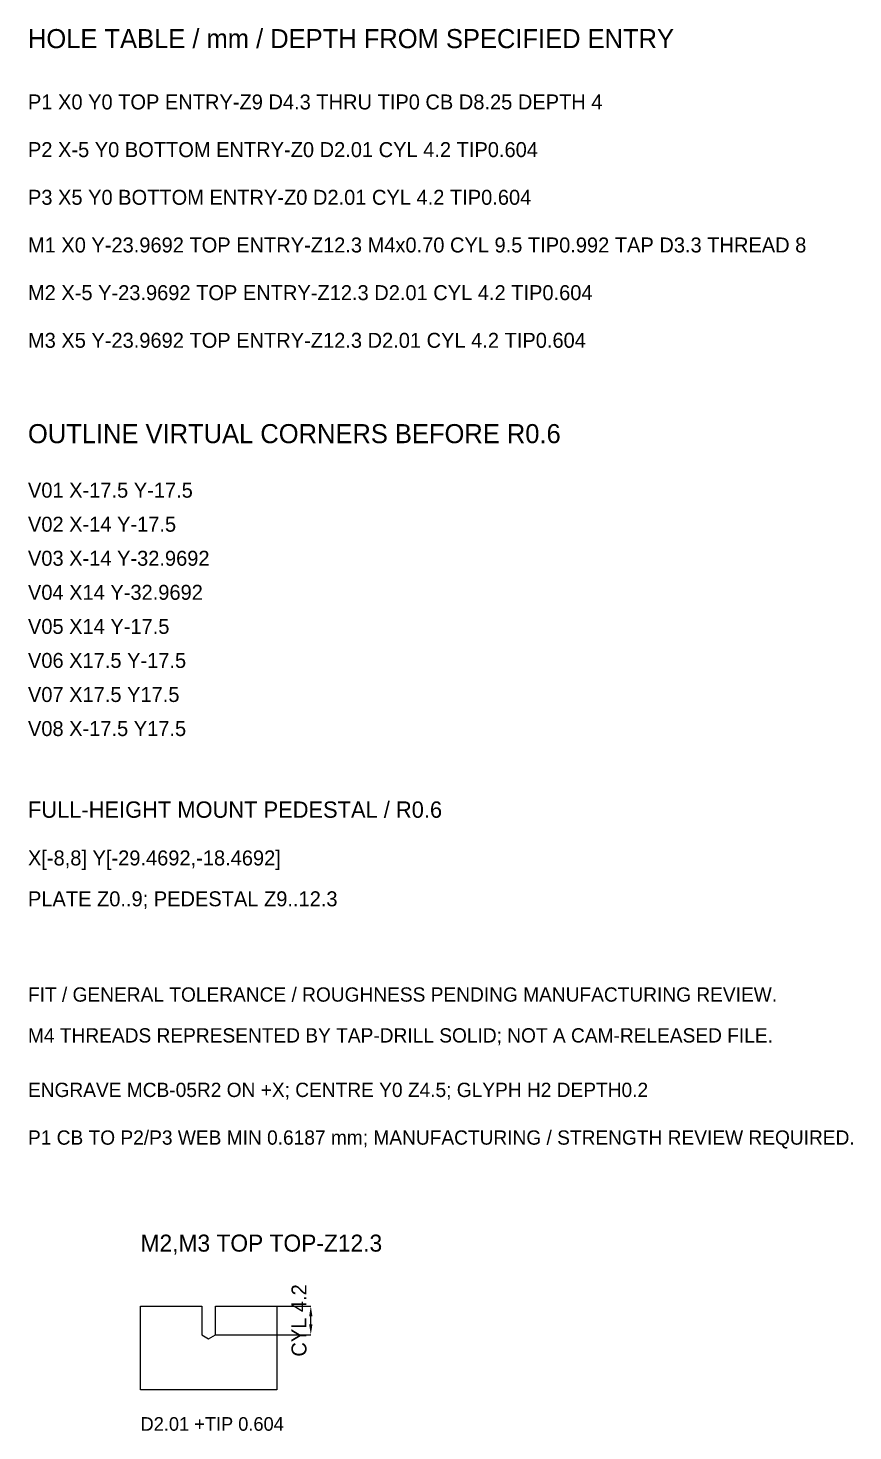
# Model space of a CAD drawing. Header units: millimetres. Extents: x -108 to 171, y -144 to 94.
# Drawn here: x 49.5 to 170.6, y -130.2 to 75.7 of the extents above; entities that cross this region are included whole.
import ezdxf

# ---------------------------------------------------------------- set-up
doc = ezdxf.new("R2010")
doc.units = ezdxf.units.MM
for name, color, linetype in [('DIMENSIONS', 3, 'CONTINUOUS'), ('NOTES', 7, 'CONTINUOUS'), ('SECTION', 7, 'CONTINUOUS')]:
    doc.layers.add(name, color=color, linetype=linetype)
doc.dimstyles.get("Standard").update_dxf_attribs({"dimtxt": 2.5, "dimasz": 2.5, "dimexe": 1.25, "dimexo": 0.625, "dimtad": 1, "dimcen": 2.5, "dimazin": 3, "dimtfac": 1, "dimtmove": 0, "dimatfit": 3})

# ---------------------------------------------------------------- blocks, each defined once
blk = doc.blocks.new('_CLOSEDFILLED')
at = {"color": 0, "linetype": 'BYBLOCK'}
blk.add_solid([(-1, 0.16), (0, 0), (-1, -0.16)], dxfattribs=at)
blk = doc.blocks.new('*D13')
for p, q in [((77.04, -111.9), (91.03, -111.9)), ((91.03, -114.6), (91.03, -113.4)), ((77.04, -116.1), (91.03, -116.1))]:
    blk.add_line(p, q)
at = {"layer": 'Defpoints'}
for p in [(77.04, -111.9), (77.04, -116.1), (91.03, -116.1)]:
    blk.add_point(p, dxfattribs=at)
at = {"layer": 'DIMENSIONS', "xscale": 1.5, "yscale": 1.5}
for p, rotation in [((91.03, -111.9), 90), ((91.03, -116.1), 270)]:
    blk.add_blockref('_CLOSEDFILLED', p, dxfattribs=dict(at, rotation=rotation))
at = {"layer": 'DIMENSIONS', "insert": (89.31, -114), "char_height": 2.2, "attachment_point": 5, "rotation": 90}
blk.add_mtext('CYL 4.2', dxfattribs=at)

msp = doc.modelspace()

# ---------------------------------------------------------------- linework, layer by layer
at = {"layer": 'SECTION'}
msp.add_lwpolyline([(86.03083, -111.9), (86.03083, -124.2), (66.03083, -124.2), (66.03083, -111.9), (75.02583, -111.9), (75.02583, -116.1), (76.03083, -116.704), (77.03583, -116.1), (77.03583, -111.9)], close=True, dxfattribs=at)

# ---------------------------------------------------------------- texts
at = {"layer": 'NOTES'}
for s, height, p in [('HOLE TABLE / mm / DEPTH FROM SPECIFIED ENTRY', 2.8, (49.5, 72.8)), ('P1 X0 Y0 TOP ENTRY-Z9 D4.3 THRU TIP0 CB D8.25 DEPTH 4', 2.2, (49.5, 63.8)), ('P2 X-5 Y0 BOTTOM ENTRY-Z0 D2.01 CYL 4.2 TIP0.604', 2.2, (49.5, 56.8)), ('P3 X5 Y0 BOTTOM ENTRY-Z0 D2.01 CYL 4.2 TIP0.604', 2.2, (49.5, 49.8)), ('M1 X0 Y-23.9692 TOP ENTRY-Z12.3 M4x0.70 CYL 9.5 TIP0.992 TAP D3.3 THREAD 8', 2.2, (49.5, 42.8)), ('M2 X-5 Y-23.9692 TOP ENTRY-Z12.3 D2.01 CYL 4.2 TIP0.604', 2.2, (49.5, 35.8)), ('M3 X5 Y-23.9692 TOP ENTRY-Z12.3 D2.01 CYL 4.2 TIP0.604', 2.2, (49.5, 28.8)), ('OUTLINE VIRTUAL CORNERS BEFORE R0.6', 2.8, (49.5, 14.8)), ('V01 X-17.5 Y-17.5', 2.2, (49.5, 6.8)), ('V02 X-14 Y-17.5', 2.2, (49.5, 1.8)), ('V03 X-14 Y-32.9692', 2.2, (49.5, -3.2)), ('V04 X14 Y-32.9692', 2.2, (49.5, -8.2)), ('V05 X14 Y-17.5', 2.2, (49.5, -13.2)), ('V06 X17.5 Y-17.5', 2.2, (49.5, -18.2)), ('V07 X17.5 Y17.5', 2.2, (49.5, -23.2)), ('V08 X-17.5 Y17.5', 2.2, (49.5, -28.2)), ('FULL-HEIGHT MOUNT PEDESTAL / R0.6', 2.4, (49.5, -40.2)), ('X[-8,8] Y[-29.4692,-18.4692]', 2.2, (49.5, -47.2)), ('PLATE Z0..9; PEDESTAL Z9..12.3', 2.2, (49.5, -53.2)), ('FIT / GENERAL TOLERANCE / ROUGHNESS PENDING MANUFACTURING REVIEW.', 2.1, (49.5, -67.2)), ('M4 THREADS REPRESENTED BY TAP-DRILL SOLID; NOT A CAM-RELEASED FILE.', 2.1, (49.5, -73.2)), ('ENGRAVE MCB-05R2 ON +X; CENTRE Y0 Z4.5; GLYPH H2 DEPTH0.2', 2.1, (49.5, -81.2)), ('P1 CB TO P2/P3 WEB MIN 0.6187 mm; MANUFACTURING / STRENGTH REVIEW REQUIRED.', 2.1, (49.5, -88.2)), ('M2,M3 TOP TOP-Z12.3', 2.5, (66.03083, -103.9)), ('D2.01 +TIP 0.604', 2, (66.03083, -130.2))]:
    msp.add_text(s, height=height, dxfattribs=at).set_placement(p)

# ---------------------------------------------------------------- dimensions: what is measured, and where the dimension line sits
at = {"layer": 'DIMENSIONS'}
dim = msp.add_linear_dim(base=(91.03083, -116.1), p1=(77.03583, -116.1), p2=(77.03583, -111.9), angle=90, text='CYL 4.2', dimstyle='Standard', override={"dimtxt": 2.2, "dimasz": 1.5, "dimdec": 4, "dimdsep": 46}, dxfattribs=at)
dim.commit()
dim.dimension.update_dxf_attribs({"geometry": '*D13', "text_midpoint": (89.30583, -114)})

doc.saveas('drawing.dxf')
